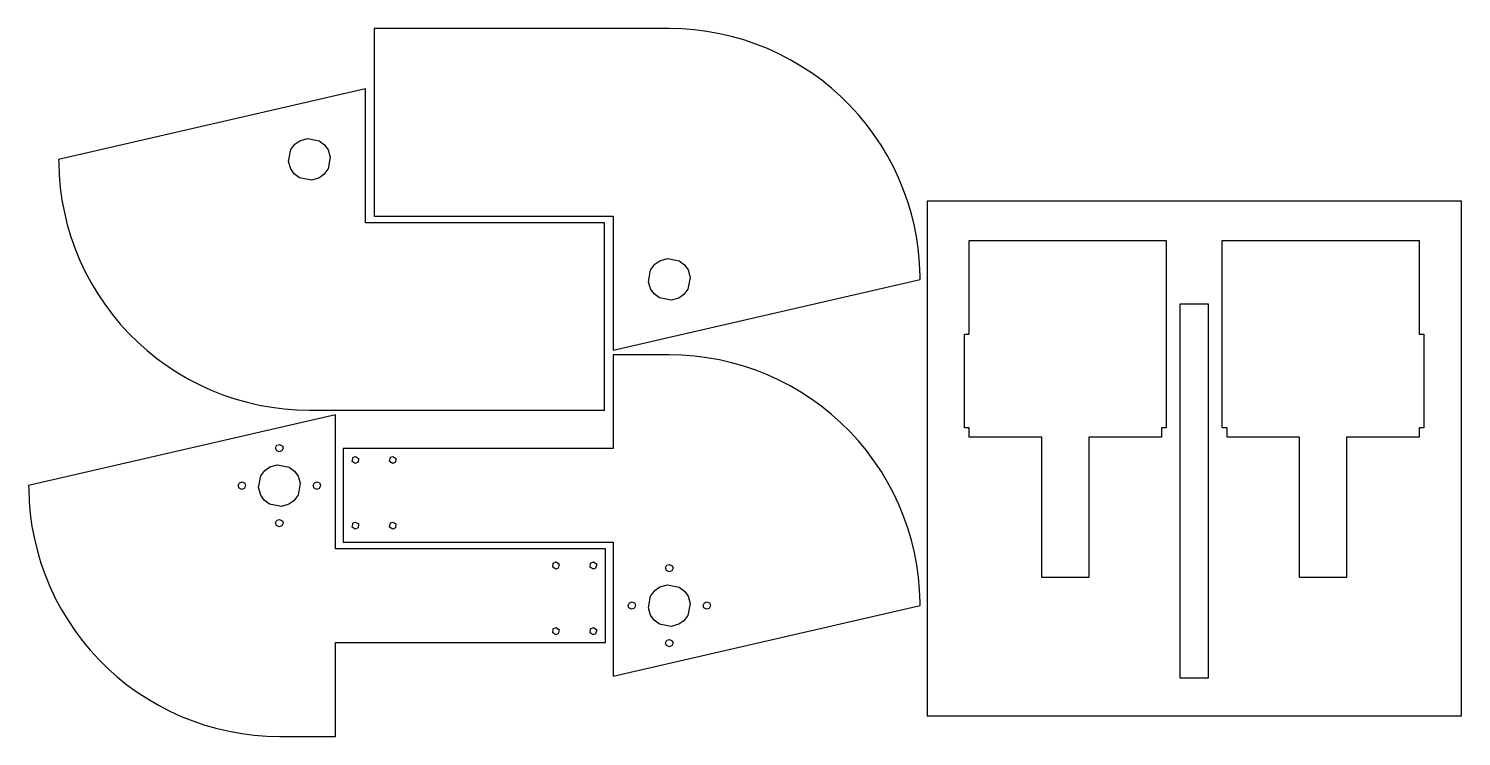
# Model space of a CAD drawing. Header units: metres. Extents: x 0.1 to 38.3, y 0.1 to 19.
import ezdxf

# ---------------------------------------------------------------- set-up
doc = ezdxf.new("R2010")
doc.units = ezdxf.units.M

msp = doc.modelspace()

# ---------------------------------------------------------------- linework, layer by layer
for p, q in [((17.2, 18.9875), (9.325, 18.9875)), ((9.325, 18.9875), (9.325, 13.9875)), ((17.536, 18.979), (17.2, 18.9875)), ((17.8712, 18.9537), (17.536, 18.979)), ((18.2046, 18.9116), (17.8712, 18.9537)), ((18.5356, 18.8528), (18.2046, 18.9116)), ((18.8631, 18.7774), (18.5356, 18.8528)), ((19.1865, 18.6856), (18.8631, 18.7774)), ((19.5048, 18.5778), (19.1865, 18.6856)), ((19.8173, 18.454), (19.5048, 18.5778)), ((20.1232, 18.3148), (19.8173, 18.454)), ((20.4217, 18.1603), (20.1232, 18.3148)), ((20.7121, 17.991), (20.4217, 18.1603)), ((20.9936, 17.8074), (20.7121, 17.991)), ((21.2655, 17.6098), (20.9936, 17.8074)), ((21.5272, 17.3988), (21.2655, 17.6098)), ((9.09999, 17.3845), (0.912491, 15.5)), ((9.09999, 13.8125), (9.09999, 17.3845)), ((21.7779, 17.175), (21.5272, 17.3988)), ((22.0171, 16.9388), (21.7779, 17.175)), ((22.244, 16.6909), (22.0171, 16.9388)), ((22.4583, 16.4319), (22.244, 16.6909)), ((22.6593, 16.1625), (22.4583, 16.4319)), ((7.34576, 15.9989), (7.5473, 16.0575)), ((7.5473, 16.0575), (7.86047, 15.9957)), ((22.8464, 15.8833), (22.6593, 16.1625)), ((7.04248, 15.4473), (7.10426, 15.7605)), ((7.10426, 15.7605), (7.21155, 15.9034)), ((7.21155, 15.9034), (7.34576, 15.9989)), ((7.86047, 15.9957), (8.00336, 15.8884)), ((8.00336, 15.8884), (8.09895, 15.7542)), ((8.09895, 15.7542), (8.1564, 15.5632)), ((23.0193, 15.5951), (22.8464, 15.8833)), ((0.912491, 15.5), (0.913025, 15.416)), ((0.913025, 15.416), (0.92569, 15.0801)), ((7.10103, 15.2458), (7.04248, 15.4473)), ((8.1564, 15.5632), (8.09895, 15.2458)), ((23.1776, 15.2985), (23.0193, 15.5951)), ((23.3207, 14.9944), (23.1776, 15.2985)), ((0.92569, 15.0801), (0.955215, 14.7453)), ((7.19662, 15.1115), (7.10103, 15.2458)), ((7.33951, 15.0043), (7.19662, 15.1115)), ((7.65268, 14.9425), (7.33951, 15.0043)), ((7.85422, 15.001), (7.65268, 14.9425)), ((7.98843, 15.0966), (7.85422, 15.001)), ((8.09572, 15.2395), (7.98843, 15.0966)), ((8.09895, 15.2458), (8.09572, 15.2395)), ((23.4483, 14.6835), (23.3207, 14.9944)), ((0.955215, 14.7453), (1.00154, 14.4124)), ((23.5602, 14.3665), (23.4483, 14.6835)), ((1.00154, 14.4124), (1.06451, 14.0822)), ((23.656, 14.0444), (23.5602, 14.3665)), ((38.325, 14.3898), (24.075, 14.3898)), ((24.075, 14.3898), (24.075, 0.660172)), ((38.325, 0.660172), (38.325, 14.3898)), ((1.06451, 14.0822), (1.14401, 13.7556)), ((15.475, 13.8125), (9.09999, 13.8125)), ((9.325, 13.9875), (15.7, 13.9875)), ((15.475, 8.8125), (15.475, 13.8125)), ((15.7, 13.9875), (15.7, 10.4155)), ((23.7355, 13.7178), (23.656, 14.0444)), ((1.14401, 13.7556), (1.23981, 13.4334)), ((1.23981, 13.4334), (1.35167, 13.1165)), ((23.7984, 13.3876), (23.7355, 13.7178)), ((23.8448, 13.0547), (23.7984, 13.3876)), ((1.35167, 13.1165), (1.47932, 12.8056)), ((23.8743, 12.7199), (23.8448, 13.0547)), ((25.2, 10.8398), (25.2, 13.3398)), ((25.2, 13.3398), (30.45, 13.3398)), ((30.45, 13.3398), (30.45, 8.33983)), ((31.95, 8.33983), (31.95, 13.3398)), ((31.95, 13.3398), (37.2, 13.3398)), ((37.2, 13.3398), (37.2, 10.8398)), ((1.47932, 12.8056), (1.62244, 12.5014)), ((16.7043, 12.5605), (16.8116, 12.7034)), ((16.8116, 12.7034), (16.9458, 12.799)), ((16.9458, 12.799), (17.1473, 12.8575)), ((17.1473, 12.8575), (17.4605, 12.7957)), ((17.4605, 12.7957), (17.6034, 12.6884)), ((17.6034, 12.6884), (17.699, 12.5542)), ((23.887, 12.384), (23.8743, 12.7199)), ((1.62244, 12.5014), (1.78064, 12.2049)), ((15.7, 10.4155), (23.8875, 12.3)), ((16.6436, 12.2368), (16.701, 12.5542)), ((16.701, 12.0458), (16.6436, 12.2368)), ((16.701, 12.5542), (16.7043, 12.5605)), ((17.7575, 12.3527), (17.6957, 12.0395)), ((17.699, 12.5542), (17.7575, 12.3527)), ((23.8875, 12.3), (23.887, 12.384)), ((1.78064, 12.2049), (1.95355, 11.9167)), ((1.95355, 11.9167), (2.14073, 11.6375)), ((16.7966, 11.9115), (16.701, 12.0458)), ((16.9395, 11.8043), (16.7966, 11.9115)), ((17.5884, 11.8966), (17.4542, 11.801)), ((17.6957, 12.0395), (17.5884, 11.8966)), ((2.14073, 11.6375), (2.34169, 11.3681)), ((17.2527, 11.7425), (16.9395, 11.8043)), ((17.4542, 11.801), (17.2527, 11.7425)), ((30.825, 1.66017), (30.825, 11.6445)), ((30.825, 11.6445), (31.575, 11.6445)), ((31.575, 11.6445), (31.575, 1.66017)), ((2.34169, 11.3681), (2.55594, 11.1091)), ((2.55594, 11.1091), (2.78293, 10.8612)), ((2.78293, 10.8612), (3.02209, 10.625)), ((25.075, 8.33983), (25.075, 10.8398)), ((25.075, 10.8398), (25.2, 10.8398)), ((37.2, 10.8398), (37.325, 10.8398)), ((37.325, 10.8398), (37.325, 8.33983)), ((3.02209, 10.625), (3.27281, 10.4012)), ((3.27281, 10.4012), (3.53447, 10.1902)), ((3.53447, 10.1902), (3.80638, 9.99261)), ((3.80638, 9.99261), (4.08789, 9.80898)), ((17.2, 10.2875), (15.7, 10.2875)), ((15.7, 10.2875), (15.7, 7.78748)), ((17.536, 10.279), (17.2, 10.2875)), ((17.8712, 10.2537), (17.536, 10.279)), ((18.2046, 10.2116), (17.8712, 10.2537)), ((18.5356, 10.1528), (18.2046, 10.2116)), ((18.8631, 10.0774), (18.5356, 10.1528)), ((19.1865, 9.98564), (18.8631, 10.0774)), ((19.5048, 9.87776), (19.1865, 9.98564)), ((4.08789, 9.80898), (4.37827, 9.63971)), ((4.37827, 9.63971), (4.67679, 9.48523)), ((19.8173, 9.75403), (19.5048, 9.87776)), ((20.1232, 9.61476), (19.8173, 9.75403)), ((20.4217, 9.46028), (20.1232, 9.61476)), ((4.67679, 9.48523), (4.98268, 9.34596)), ((4.98268, 9.34596), (5.2952, 9.22223)), ((5.2952, 9.22223), (5.61353, 9.11435)), ((20.7121, 9.29102), (20.4217, 9.46028)), ((20.9936, 9.10736), (20.7121, 9.29102)), ((5.61353, 9.11435), (5.93689, 9.02261)), ((5.93689, 9.02261), (6.26443, 8.94722)), ((6.26443, 8.94722), (6.59537, 8.8884)), ((6.59537, 8.8884), (6.92883, 8.84627)), ((6.92883, 8.84627), (7.26399, 8.82095)), ((7.26399, 8.82095), (7.59999, 8.8125)), ((7.59999, 8.8125), (15.475, 8.8125)), ((21.2655, 8.90979), (20.9936, 9.10736)), ((21.5272, 8.69882), (21.2655, 8.90979)), ((8.29999, 8.68445), (0.112488, 6.79997)), ((8.29999, 5.11249), (8.29999, 8.68445)), ((21.7779, 8.47496), (21.5272, 8.69882)), ((22.0171, 8.23878), (21.7779, 8.47496)), ((22.244, 7.99091), (22.0171, 8.23878)), ((25.2, 8.33983), (25.075, 8.33983)), ((25.2, 8.08983), (25.2, 8.33983)), ((27.1375, 8.08983), (25.2, 8.08983)), ((27.1375, 4.34746), (27.1375, 8.08983)), ((30.325, 8.08983), (28.3875, 8.08983)), ((28.3875, 8.08983), (28.3875, 4.34746)), ((30.45, 8.33983), (30.325, 8.33983)), ((30.325, 8.33983), (30.325, 8.08983)), ((32.075, 8.33983), (31.95, 8.33983)), ((32.075, 8.08983), (32.075, 8.33983)), ((34.0125, 8.08983), (32.075, 8.08983)), ((34.0125, 4.34746), (34.0125, 8.08983)), ((37.2, 8.08983), (35.2625, 8.08983)), ((35.2625, 8.08983), (35.2625, 4.34746)), ((37.325, 8.33983), (37.2, 8.33983)), ((37.2, 8.33983), (37.2, 8.08983)), ((6.70015, 7.80563), (6.73576, 7.87663)), ((6.72334, 7.73575), (6.70015, 7.80563)), ((6.79434, 7.70013), (6.72334, 7.73575)), ((6.73576, 7.87663), (6.80563, 7.89983)), ((6.86421, 7.72333), (6.79434, 7.70013)), ((6.80563, 7.89983), (6.87663, 7.86421)), ((6.89983, 7.79433), (6.86421, 7.72333)), ((6.87663, 7.86421), (6.87862, 7.86177)), ((6.87862, 7.86177), (6.89983, 7.79433)), ((15.7, 7.78748), (8.498, 7.78748)), ((8.498, 7.78748), (8.498, 5.28749)), ((22.4583, 7.73192), (22.244, 7.99091)), ((22.6592, 7.46249), (22.4583, 7.73192)), ((6.41154, 7.20335), (6.54576, 7.29895)), ((6.54576, 7.29895), (6.7473, 7.3575)), ((6.7473, 7.3575), (7.06047, 7.29572)), ((7.06047, 7.29572), (7.20335, 7.18843)), ((8.73689, 7.44545), (8.76584, 7.55531)), ((8.82143, 7.38605), (8.73689, 7.44545)), ((8.76584, 7.55531), (8.82858, 7.57591)), ((8.89934, 7.42181), (8.82143, 7.38605)), ((8.82858, 7.57591), (8.90854, 7.52623)), ((8.90854, 7.52623), (8.89934, 7.42181)), ((9.73689, 7.44545), (9.76584, 7.55531)), ((9.82143, 7.38605), (9.73689, 7.44545)), ((9.76584, 7.55531), (9.82858, 7.57591)), ((9.89934, 7.42181), (9.82143, 7.38605)), ((9.82858, 7.57591), (9.90854, 7.52623)), ((9.90854, 7.52623), (9.89934, 7.42181)), ((22.8464, 7.18332), (22.6592, 7.46249)), ((5.73576, 6.87662), (5.80565, 6.89981)), ((5.80565, 6.89981), (5.87665, 6.8642)), ((6.24248, 6.7473), (6.30426, 7.06047)), ((6.30426, 7.06047), (6.41154, 7.20335)), ((7.20335, 7.18843), (7.29895, 7.05421)), ((7.29895, 7.05421), (7.3564, 6.86317)), ((7.73575, 6.87663), (7.80563, 6.89983)), ((7.80563, 6.89983), (7.87663, 6.86421)), ((23.0193, 6.8951), (22.8464, 7.18332)), ((23.1775, 6.59854), (23.0193, 6.8951)), ((0.112488, 6.79997), (0.113022, 6.71594)), ((0.113022, 6.71594), (0.125687, 6.38007)), ((5.70015, 6.80562), (5.73576, 6.87662)), ((5.72334, 6.73575), (5.70015, 6.80562)), ((5.79434, 6.70013), (5.72334, 6.73575)), ((5.86423, 6.72333), (5.79434, 6.70013)), ((5.89984, 6.79433), (5.86423, 6.72333)), ((5.87665, 6.8642), (5.87863, 6.86176)), ((5.87863, 6.86176), (5.89984, 6.79433)), ((6.30103, 6.54576), (6.24248, 6.7473)), ((6.39662, 6.41154), (6.30103, 6.54576)), ((7.29572, 6.53951), (7.18843, 6.39662)), ((7.29895, 6.54576), (7.29572, 6.53951)), ((7.3564, 6.86317), (7.29895, 6.54576)), ((7.70013, 6.80563), (7.73575, 6.87663)), ((7.72333, 6.73576), (7.70013, 6.80563)), ((7.79433, 6.70015), (7.72333, 6.73576)), ((7.86421, 6.72334), (7.79433, 6.70015)), ((7.89983, 6.79434), (7.86421, 6.72334)), ((7.87663, 6.86421), (7.87862, 6.86177)), ((7.87862, 6.86177), (7.89983, 6.79434)), ((23.3206, 6.29442), (23.1775, 6.59854)), ((0.125687, 6.38007), (0.155212, 6.04526)), ((6.53951, 6.30426), (6.39662, 6.41154)), ((6.85268, 6.24248), (6.53951, 6.30426)), ((7.05421, 6.30103), (6.85268, 6.24248)), ((7.18843, 6.39662), (7.05421, 6.30103)), ((23.4483, 5.98349), (23.3206, 6.29442)), ((0.155212, 6.04526), (0.201538, 5.71234)), ((6.70013, 5.80565), (6.73575, 5.87665)), ((6.72333, 5.73576), (6.70013, 5.80565)), ((6.79433, 5.70015), (6.72333, 5.73576)), ((6.73575, 5.87665), (6.80562, 5.89984)), ((6.80562, 5.89984), (6.87662, 5.86423)), ((6.89981, 5.79434), (6.8642, 5.72334)), ((6.87662, 5.86423), (6.8786, 5.86179)), ((6.8786, 5.86179), (6.89981, 5.79434)), ((8.73689, 5.69547), (8.76584, 5.80533)), ((8.76584, 5.80533), (8.82858, 5.82593)), ((8.82858, 5.82593), (8.90854, 5.77625)), ((8.90854, 5.77625), (8.89934, 5.67183)), ((9.73689, 5.69547), (9.76584, 5.80533)), ((9.76584, 5.80533), (9.82858, 5.82593)), ((9.82858, 5.82593), (9.90854, 5.77625)), ((9.90854, 5.77625), (9.89934, 5.67183)), ((23.5602, 5.66653), (23.4483, 5.98349)), ((0.201538, 5.71234), (0.264511, 5.38219)), ((0.264511, 5.38219), (0.344009, 5.0556)), ((6.8642, 5.72334), (6.79433, 5.70015)), ((8.82143, 5.63606), (8.73689, 5.69547)), ((8.89934, 5.67183), (8.82143, 5.63606)), ((9.82143, 5.63606), (9.73689, 5.69547)), ((9.89934, 5.67183), (9.82143, 5.63606)), ((23.656, 5.34436), (23.5602, 5.66653)), ((0.344009, 5.0556), (0.439804, 4.73343)), ((15.502, 5.11249), (8.29999, 5.11249)), ((8.498, 5.28749), (15.7, 5.28749)), ((15.502, 2.6125), (15.502, 5.11249)), ((15.7, 5.28749), (15.7, 1.71553)), ((23.7355, 5.01778), (23.656, 5.34436)), ((23.7984, 4.68762), (23.7355, 5.01778)), ((0.439804, 4.73343), (0.551666, 4.41647)), ((14.0914, 4.62373), (14.1006, 4.72815)), ((14.1714, 4.57405), (14.0914, 4.62373)), ((14.1006, 4.72815), (14.1785, 4.76392)), ((14.2341, 4.59465), (14.1714, 4.57405)), ((14.1785, 4.76392), (14.2631, 4.70451)), ((14.2631, 4.70451), (14.2341, 4.59465)), ((15.0914, 4.62373), (15.1006, 4.72815)), ((15.1714, 4.57405), (15.0914, 4.62373)), ((15.1006, 4.72815), (15.1785, 4.76392)), ((15.2341, 4.59465), (15.1714, 4.57405)), ((15.1785, 4.76392), (15.2631, 4.70451)), ((15.2631, 4.70451), (15.2341, 4.59465)), ((17.1001, 4.60564), (17.1358, 4.67664)), ((17.1214, 4.53819), (17.1001, 4.60564)), ((17.1358, 4.67664), (17.2056, 4.69983)), ((17.2056, 4.69983), (17.2766, 4.66422)), ((17.2998, 4.59433), (17.2642, 4.52333)), ((17.2766, 4.66422), (17.2998, 4.59433)), ((23.8448, 4.35471), (23.7984, 4.68762)), ((0.551666, 4.41647), (0.679321, 4.10555)), ((17.1233, 4.53575), (17.1214, 4.53819)), ((17.1943, 4.50014), (17.1233, 4.53575)), ((17.2642, 4.52333), (17.1943, 4.50014)), ((23.8743, 4.0199), (23.8448, 4.35471)), ((28.3875, 4.34746), (27.1375, 4.34746)), ((35.2625, 4.34746), (34.0125, 4.34746)), ((0.679321, 4.10555), (0.822433, 3.80142)), ((16.6436, 3.5368), (16.701, 3.85422)), ((16.701, 3.85422), (16.7043, 3.86047)), ((16.7043, 3.86047), (16.8115, 4.00336)), ((16.8115, 4.00336), (16.9458, 4.09895)), ((16.9458, 4.09895), (17.1473, 4.1575)), ((17.1473, 4.1575), (17.4605, 4.09572)), ((17.4605, 4.09572), (17.6033, 3.98843)), ((17.6033, 3.98843), (17.6989, 3.85422)), ((17.6989, 3.85422), (17.7575, 3.65268)), ((23.8869, 3.68402), (23.8743, 4.0199)), ((0.822433, 3.80142), (0.980637, 3.50487)), ((0.980637, 3.50487), (1.15355, 3.21664)), ((15.7, 1.71553), (23.8875, 3.59999)), ((16.1001, 3.60564), (16.1358, 3.67664)), ((16.1214, 3.53821), (16.1001, 3.60564)), ((16.1233, 3.53577), (16.1214, 3.53821)), ((16.1943, 3.50015), (16.1233, 3.53577)), ((16.1358, 3.67664), (16.2056, 3.69983)), ((16.2642, 3.52335), (16.1943, 3.50015)), ((16.2056, 3.69983), (16.2766, 3.66422)), ((16.2998, 3.59435), (16.2642, 3.52335)), ((16.2766, 3.66422), (16.2998, 3.59435)), ((16.701, 3.34576), (16.6436, 3.5368)), ((17.7575, 3.65268), (17.6957, 3.33951)), ((18.1001, 3.60564), (18.1357, 3.67664)), ((18.1213, 3.53821), (18.1001, 3.60564)), ((18.1233, 3.53577), (18.1213, 3.53821)), ((18.1943, 3.50015), (18.1233, 3.53577)), ((18.1357, 3.67664), (18.2056, 3.69983)), ((18.2642, 3.52335), (18.1943, 3.50015)), ((18.2056, 3.69983), (18.2766, 3.66422)), ((18.2998, 3.59435), (18.2642, 3.52335)), ((18.2766, 3.66422), (18.2998, 3.59435)), ((23.8875, 3.59999), (23.8869, 3.68402)), ((1.15355, 3.21664), (1.34073, 2.93748)), ((16.7966, 3.21155), (16.701, 3.34576)), ((16.9395, 3.10426), (16.7966, 3.21155)), ((17.2527, 3.04248), (16.9395, 3.10426)), ((17.4542, 3.10103), (17.2527, 3.04248)), ((17.5884, 3.19662), (17.4542, 3.10103)), ((17.6957, 3.33951), (17.5884, 3.19662)), ((1.34073, 2.93748), (1.54169, 2.66806)), ((14.0914, 2.87375), (14.1006, 2.97816)), ((14.1714, 2.82407), (14.0914, 2.87375)), ((14.1006, 2.97816), (14.1785, 3.01393)), ((14.2341, 2.84467), (14.1714, 2.82407)), ((14.1785, 3.01393), (14.2631, 2.95453)), ((14.2631, 2.95453), (14.2341, 2.84467)), ((15.0914, 2.87375), (15.1006, 2.97816)), ((15.1714, 2.82407), (15.0914, 2.87375)), ((15.1006, 2.97816), (15.1785, 3.01393)), ((15.2341, 2.84467), (15.1714, 2.82407)), ((15.1785, 3.01393), (15.2631, 2.95453)), ((15.2631, 2.95453), (15.2341, 2.84467)), ((17.1001, 2.60565), (17.1358, 2.67665)), ((17.1358, 2.67665), (17.2056, 2.69984)), ((17.2056, 2.69984), (17.2766, 2.66423)), ((1.54169, 2.66806), (1.75594, 2.40907)), ((1.75594, 2.40907), (1.98293, 2.16119)), ((8.29997, 2.6125), (15.502, 2.6125)), ((8.29997, 0.112488), (8.29997, 2.6125)), ((17.1214, 2.53821), (17.1001, 2.60565)), ((17.1233, 2.53577), (17.1214, 2.53821)), ((17.1943, 2.50015), (17.1233, 2.53577)), ((17.2642, 2.52335), (17.1943, 2.50015)), ((17.2998, 2.59435), (17.2642, 2.52335)), ((17.2766, 2.66423), (17.2998, 2.59435)), ((1.98293, 2.16119), (2.22209, 1.92502)), ((2.22209, 1.92502), (2.47281, 1.70116)), ((2.47281, 1.70116), (2.73447, 1.49019)), ((31.575, 1.66017), (30.825, 1.66017)), ((2.73447, 1.49019), (3.00636, 1.29262)), ((3.00636, 1.29262), (3.28787, 1.10896)), ((3.28787, 1.10896), (3.57825, 0.939697)), ((3.57825, 0.939697), (3.87677, 0.785217)), ((3.87677, 0.785217), (4.18266, 0.64595)), ((4.18266, 0.64595), (4.49518, 0.522217)), ((4.49518, 0.522217), (4.81351, 0.414337)), ((4.81351, 0.414337), (5.13687, 0.322601)), ((24.075, 0.660172), (38.325, 0.660172)), ((5.13687, 0.322601), (5.46442, 0.247208)), ((5.46442, 0.247208), (5.79535, 0.188385)), ((5.79535, 0.188385), (6.12881, 0.146255)), ((6.12881, 0.146255), (6.46397, 0.120941)), ((6.46397, 0.120941), (6.79997, 0.112488)), ((6.79997, 0.112488), (8.29997, 0.112488))]:
    msp.add_line(p, q)

doc.saveas('drawing.dxf')
